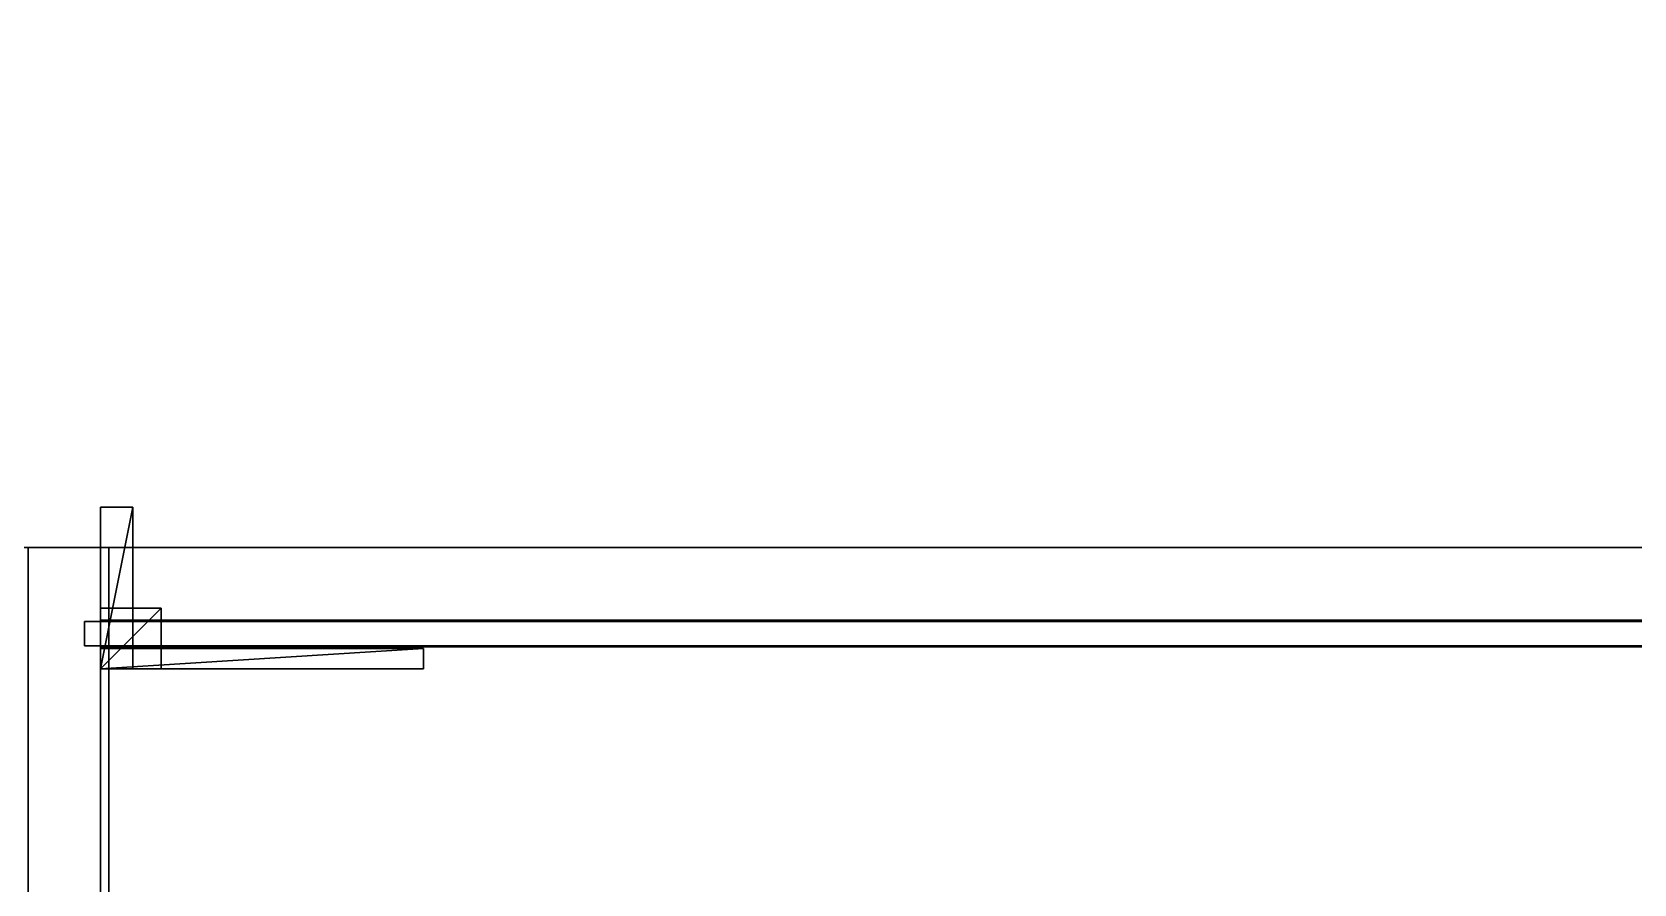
# Model space of a CAD drawing. Extents: x 0 to 5507, y -6518 to 0.
# Drawn here: x 2352 to 2749, y -1601.3 to -1390.3 of the extents above; entities that cross this region are included whole.
import ezdxf

# ---------------------------------------------------------------- set-up
doc = ezdxf.new("R2010")
doc.units = 0
for name, color, linetype in [('LAYER0', 7, 'CONTINUOUS'), ('LAYER1', 7, 'CONTINUOUS'), ('LAYER128', 7, 'CONTINUOUS'), ('LAYER129', 7, 'CONTINUOUS'), ('LAYER130', 7, 'CONTINUOUS'), ('LAYER132', 7, 'CONTINUOUS'), ('LAYER525', 7, 'CONTINUOUS'), ('LAYER55', 7, 'CONTINUOUS'), ('LAYER56', 7, 'CONTINUOUS'), ('LAYER57', 7, 'CONTINUOUS'), ('LAYER59', 2, 'CONTINUOUS'), ('LAYER60', 7, 'CONTINUOUS'), ('LAYER61', 253, 'CONTINUOUS'), ('LAYER62', 253, 'CONTINUOUS'), ('LAYER63', 253, 'CONTINUOUS'), ('LAYER64', 253, 'CONTINUOUS'), ('LAYER65', 253, 'CONTINUOUS'), ('LAYER66', 253, 'CONTINUOUS'), ('LAYER75', 2, 'CONTINUOUS'), ('LAYER76', 7, 'CONTINUOUS'), ('LAYER77', 253, 'CONTINUOUS'), ('LAYER78', 253, 'CONTINUOUS'), ('LAYER79', 253, 'CONTINUOUS'), ('LAYER80', 253, 'CONTINUOUS'), ('LAYER81', 253, 'CONTINUOUS'), ('LAYER82', 253, 'CONTINUOUS'), ('LAYER91', 7, 'CONTINUOUS'), ('LAYER92', 7, 'CONTINUOUS')]:
    doc.layers.add(name, color=color, linetype=linetype)

msp = doc.modelspace()

# ---------------------------------------------------------------- linework, layer by layer
at = {"layer": 'LAYER0', "invisible_edges": 1}
for points in [[(5507, 0), (0, -6518), (0, 0), (5507, 0)], [(5507, -6518, 5), (0, 0, 5), (0, -6518, 5), (5507, -6518, 5)], [(0, 0, 5), (5507, -6518, 5), (5507, 0, 5), (0, 0, 5)], [(0, -6518), (5507, 0), (5507, -6518), (0, -6518)]]:
    msp.add_3dface(points, dxfattribs=at)
at = {"layer": 'LAYER1'}
for points, invisible_edges in [([(1039, -1518, 5), (3202, -1368, 5), (3052, -1518, 5), (1039, -1518, 5)], 3), ([(3202, -1368, 5), (1039, -1518, 5), (1039, -1368, 5), (3202, -1368, 5)], 1), ([(3052, -1518, 2340), (1039, -1518, 5), (3052, -1518, 5), (3052, -1518, 2340)], 1), ([(1039, -1518, 5), (3052, -1518, 2340), (1039, -1518, 2340), (1039, -1518, 5)], 1)]:
    msp.add_3dface(points, dxfattribs=dict(at, invisible_edges=invisible_edges))
at = {"layer": 'LAYER128', "invisible_edges": 1}
for points in [[(3007, -1536.3, 125), (2365, -1542.3, 125), (2365, -1536.3, 125), (3007, -1536.3, 125)], [(2365, -1542.3, 125), (3007, -1536.3, 125), (3007, -1542.3, 125), (2365, -1542.3, 125)], [(2365, -1536.3, 2275), (2365, -1542.3, 125), (2365, -1542.3, 2275), (2365, -1536.3, 2275)], [(2365, -1542.3, 125), (2365, -1536.3, 2275), (2365, -1536.3, 125), (2365, -1542.3, 125)], [(3007, -1542.3, 2275), (2365, -1536.3, 2275), (2365, -1542.3, 2275), (3007, -1542.3, 2275)], [(2365, -1536.3, 2275), (3007, -1542.3, 2275), (3007, -1536.3, 2275), (2365, -1536.3, 2275)], [(2365, -1536.3, 2275), (3007, -1536.3, 125), (2365, -1536.3, 125), (2365, -1536.3, 2275)], [(3007, -1536.3, 125), (2365, -1536.3, 2275), (3007, -1536.3, 2275), (3007, -1536.3, 125)], [(3007, -1542.3, 2275), (2365, -1542.3, 125), (3007, -1542.3, 125), (3007, -1542.3, 2275)], [(2365, -1542.3, 125), (3007, -1542.3, 2275), (2365, -1542.3, 2275), (2365, -1542.3, 125)]]:
    msp.add_3dface(points, dxfattribs=at)
at = {"layer": 'LAYER129', "invisible_edges": 1}
for points in [[(3003, -1518, 1191), (2369, -1518, 1071), (2369, -1518, 1191), (3003, -1518, 1191)], [(2369, -1518, 1071), (3003, -1518, 1191), (3003, -1518, 1071), (2369, -1518, 1071)], [(2369, -1536, 1191), (2369, -1518, 1071), (2369, -1536, 1071), (2369, -1536, 1191)], [(2369, -1518, 1071), (2369, -1536, 1191), (2369, -1518, 1191), (2369, -1518, 1071)], [(3003, -1536, 1071), (2369, -1518, 1071), (3003, -1518, 1071), (3003, -1536, 1071)], [(2369, -1518, 1071), (3003, -1536, 1071), (2369, -1536, 1071), (2369, -1518, 1071)], [(2369, -1536, 1191), (3003, -1518, 1191), (2369, -1518, 1191), (2369, -1536, 1191)], [(3003, -1518, 1191), (2369, -1536, 1191), (3003, -1536, 1191), (3003, -1518, 1191)], [(3003, -1536, 1071), (2369, -1536, 1191), (2369, -1536, 1071), (3003, -1536, 1071)], [(2369, -1536, 1191), (3003, -1536, 1071), (3003, -1536, 1191), (2369, -1536, 1191)]]:
    msp.add_3dface(points, dxfattribs=at)
at = {"layer": 'LAYER130', "invisible_edges": 1}
for points in [[(3003, -1518, 2271.001), (2369, -1518, 2151.001), (2369, -1518, 2271.001), (3003, -1518, 2271.001)], [(2369, -1518, 2151.001), (3003, -1518, 2271.001), (3003, -1518, 2151.001), (2369, -1518, 2151.001)], [(2369, -1536, 2271.001), (2369, -1518, 2151.001), (2369, -1536, 2151.001), (2369, -1536, 2271.001)], [(2369, -1518, 2151.001), (2369, -1536, 2271.001), (2369, -1518, 2271.001), (2369, -1518, 2151.001)], [(3003, -1536, 2151.001), (2369, -1518, 2151.001), (3003, -1518, 2151.001), (3003, -1536, 2151.001)], [(2369, -1518, 2151.001), (3003, -1536, 2151.001), (2369, -1536, 2151.001), (2369, -1518, 2151.001)], [(2369, -1536, 2271.001), (3003, -1518, 2271.001), (2369, -1518, 2271.001), (2369, -1536, 2271.001)], [(3003, -1518, 2271.001), (2369, -1536, 2271.001), (3003, -1536, 2271.001), (3003, -1518, 2271.001)], [(3003, -1536, 2151.001), (2369, -1536, 2271.001), (2369, -1536, 2151.001), (3003, -1536, 2151.001)], [(2369, -1536, 2271.001), (3003, -1536, 2151.001), (3003, -1536, 2271.001), (2369, -1536, 2271.001)]]:
    msp.add_3dface(points, dxfattribs=at)
at = {"layer": 'LAYER132', "invisible_edges": 1}
for points in [[(2369, -1542.6, 1957), (3003, -2148, 1957), (3003, -1542.6, 1957), (2369, -1542.6, 1957)], [(3003, -2148, 1957), (2369, -1542.6, 1957), (2369, -2148, 1957), (3003, -2148, 1957)], [(2369, -1542.6, 1957), (2369, -2148, 1939), (2369, -2148, 1957), (2369, -1542.6, 1957)], [(2369, -2148, 1939), (2369, -1542.6, 1957), (2369, -1542.6, 1939), (2369, -2148, 1939)], [(3003, -1542.6, 1939), (2369, -1542.6, 1957), (3003, -1542.6, 1957), (3003, -1542.6, 1939)], [(2369, -1542.6, 1957), (3003, -1542.6, 1939), (2369, -1542.6, 1939), (2369, -1542.6, 1957)], [(2369, -2148, 1939), (3003, -1542.6, 1939), (3003, -2148, 1939), (2369, -2148, 1939)], [(3003, -1542.6, 1939), (2369, -2148, 1939), (2369, -1542.6, 1939), (3003, -1542.6, 1939)]]:
    msp.add_3dface(points, dxfattribs=at)
at = {"layer": 'LAYER525', "invisible_edges": 1}
for points in [[(3052, -1518, 5), (2371, -2128, 5), (2371, -1518, 5), (3052, -1518, 5)], [(2371, -2128, 5), (3052, -1518, 5), (3052, -2128, 5), (2371, -2128, 5)], [(2371, -1518, 110), (3052, -1518, 5), (2371, -1518, 5), (2371, -1518, 110)], [(3052, -1518, 5), (2371, -1518, 110), (3052, -1518, 110), (3052, -1518, 5)], [(2371, -1518, 110), (2371, -2128, 5), (2371, -2128, 110), (2371, -1518, 110)], [(2371, -2128, 5), (2371, -1518, 110), (2371, -1518, 5), (2371, -2128, 5)], [(3052, -2128, 110), (2371, -1518, 110), (2371, -2128, 110), (3052, -2128, 110)], [(2371, -1518, 110), (3052, -2128, 110), (3052, -1518, 110), (2371, -1518, 110)]]:
    msp.add_3dface(points, dxfattribs=at)
at = {"layer": 'LAYER55', "invisible_edges": 1}
for points in [[(2369, -1542.6, 507), (3003, -2168, 507), (3003, -1542.6, 507), (2369, -1542.6, 507)], [(3003, -2168, 507), (2369, -1542.6, 507), (2369, -2168, 507), (3003, -2168, 507)], [(2369, -1542.6, 507), (2369, -2168, 489), (2369, -2168, 507), (2369, -1542.6, 507)], [(2369, -2168, 489), (2369, -1542.6, 507), (2369, -1542.6, 489), (2369, -2168, 489)], [(3003, -1542.6, 489), (2369, -1542.6, 507), (3003, -1542.6, 507), (3003, -1542.6, 489)], [(2369, -1542.6, 507), (3003, -1542.6, 489), (2369, -1542.6, 489), (2369, -1542.6, 507)], [(2369, -2168, 489), (3003, -1542.6, 489), (3003, -2168, 489), (2369, -2168, 489)], [(3003, -1542.6, 489), (2369, -2168, 489), (2369, -1542.6, 489), (3003, -1542.6, 489)]]:
    msp.add_3dface(points, dxfattribs=at)
at = {"layer": 'LAYER56', "invisible_edges": 1}
for points in [[(2369, -1542.6, 1625), (3003, -2168, 1625), (3003, -1542.6, 1625), (2369, -1542.6, 1625)], [(3003, -2168, 1625), (2369, -1542.6, 1625), (2369, -2168, 1625), (3003, -2168, 1625)], [(2369, -1542.6, 1625), (2369, -2168, 1607), (2369, -2168, 1625), (2369, -1542.6, 1625)], [(2369, -2168, 1607), (2369, -1542.6, 1625), (2369, -1542.6, 1607), (2369, -2168, 1607)], [(3003, -1542.6, 1607), (2369, -1542.6, 1625), (3003, -1542.6, 1625), (3003, -1542.6, 1607)], [(2369, -1542.6, 1625), (3003, -1542.6, 1607), (2369, -1542.6, 1607), (2369, -1542.6, 1625)], [(2369, -2168, 1607), (3003, -1542.6, 1607), (3003, -2168, 1607), (2369, -2168, 1607)], [(3003, -1542.6, 1607), (2369, -2168, 1607), (2369, -1542.6, 1607), (3003, -1542.6, 1607)]]:
    msp.add_3dface(points, dxfattribs=at)
at = {"layer": 'LAYER57', "invisible_edges": 1}
for points in [[(2351, -1518, 110), (2369, -2168, 110), (2351, -2168, 110), (2351, -1518, 110)], [(2369, -2168, 110), (2351, -1518, 110), (2369, -1518, 110), (2369, -2168, 110)], [(2369, -1518, 2290), (2351, -2168, 2290), (2369, -2168, 2290), (2369, -1518, 2290)], [(2351, -2168, 2290), (2369, -1518, 2290), (2351, -1518, 2290), (2351, -2168, 2290)], [(2351, -1518, 110), (2369, -1518, 2290), (2369, -1518, 110), (2351, -1518, 110)], [(2369, -1518, 2290), (2351, -1518, 110), (2351, -1518, 2290), (2369, -1518, 2290)], [(2369, -1518, 2290), (2369, -2168, 110), (2369, -1518, 110), (2369, -1518, 2290)], [(2369, -2168, 110), (2369, -1518, 2290), (2369, -2168, 2290), (2369, -2168, 110)]]:
    msp.add_3dface(points, dxfattribs=at)
at = {"layer": 'LAYER59'}
for points in [[(2449, -1548, 2259.5), (2449, -1543, 2259.5), (2369, -1548, 2259.5), (2449, -1548, 2259.5)], [(2369, -1548, 2259.5), (2449, -1543, 2259.5), (2369, -1543, 2259.5), (2369, -1548, 2259.5)], [(2369, -1548, 2259.5), (2369, -1543, 2259.5), (2369, -1548, 2236.5), (2369, -1548, 2259.5)], [(2369, -1548, 2236.5), (2369, -1543, 2259.5), (2369, -1543, 2236.5), (2369, -1548, 2236.5)], [(2449, -1548, 2236.5), (2369, -1548, 2236.5), (2449, -1543, 2236.5), (2449, -1548, 2236.5)], [(2449, -1543, 2236.5), (2369, -1548, 2236.5), (2369, -1543, 2236.5), (2449, -1543, 2236.5)], [(2449, -1543, 2236.5), (2369, -1543, 2236.5), (2449, -1543, 2259.5), (2449, -1543, 2236.5)], [(2449, -1543, 2259.5), (2369, -1543, 2236.5), (2369, -1543, 2259.5), (2449, -1543, 2259.5)], [(2449, -1548, 2236.5), (2449, -1543, 2236.5), (2449, -1548, 2259.5), (2449, -1548, 2236.5)], [(2449, -1548, 2259.5), (2449, -1543, 2236.5), (2449, -1543, 2259.5), (2449, -1548, 2259.5)], [(2449, -1548, 2259.5), (2369, -1548, 2259.5), (2449, -1548, 2236.5), (2449, -1548, 2259.5)], [(2449, -1548, 2236.5), (2369, -1548, 2259.5), (2369, -1548, 2236.5), (2449, -1548, 2236.5)]]:
    msp.add_3dface(points, dxfattribs=at)
at = {"layer": 'LAYER60', "invisible_edges": 1}
for points in [[(2369, -1543, 2259.5), (2449, -1548, 2259.5), (2449, -1543, 2259.5), (2369, -1543, 2259.5)], [(2449, -1548, 2259.5), (2369, -1543, 2259.5), (2369, -1548, 2259.5), (2449, -1548, 2259.5)], [(2369, -1548, 2236.5), (2449, -1543, 2236.5), (2449, -1548, 2236.5), (2369, -1548, 2236.5)], [(2449, -1543, 2236.5), (2369, -1548, 2236.5), (2369, -1543, 2236.5), (2449, -1543, 2236.5)], [(2369, -1543, 2259.5), (2369, -1548, 2236.5), (2369, -1548, 2259.5), (2369, -1543, 2259.5)], [(2369, -1548, 2236.5), (2369, -1543, 2259.5), (2369, -1543, 2236.5), (2369, -1548, 2236.5)], [(2449, -1543, 2236.5), (2369, -1543, 2259.5), (2449, -1543, 2259.5), (2449, -1543, 2236.5)], [(2369, -1543, 2259.5), (2449, -1543, 2236.5), (2369, -1543, 2236.5), (2369, -1543, 2259.5)], [(2449, -1543, 2236.5), (2449, -1548, 2259.5), (2449, -1548, 2236.5), (2449, -1543, 2236.5)], [(2449, -1548, 2259.5), (2449, -1543, 2236.5), (2449, -1543, 2259.5), (2449, -1548, 2259.5)], [(2369, -1548, 2236.5), (2449, -1548, 2259.5), (2369, -1548, 2259.5), (2369, -1548, 2236.5)], [(2449, -1548, 2259.5), (2369, -1548, 2236.5), (2449, -1548, 2236.5), (2449, -1548, 2259.5)]]:
    msp.add_3dface(points, dxfattribs=at)
at = {"layer": 'LAYER61'}
for points in [[(2384, -1548, 2259.5), (2384, -1533, 2259.5), (2369, -1548, 2259.5), (2384, -1548, 2259.5)], [(2369, -1548, 2259.5), (2384, -1533, 2259.5), (2369, -1533, 2259.5), (2369, -1548, 2259.5)], [(2369, -1548, 2259.5), (2369, -1533, 2259.5), (2369, -1548, 2244.5), (2369, -1548, 2259.5)], [(2369, -1548, 2244.5), (2369, -1533, 2259.5), (2369, -1533, 2244.5), (2369, -1548, 2244.5)], [(2384, -1548, 2244.5), (2369, -1548, 2244.5), (2384, -1533, 2244.5), (2384, -1548, 2244.5)], [(2384, -1533, 2244.5), (2369, -1548, 2244.5), (2369, -1533, 2244.5), (2384, -1533, 2244.5)], [(2384, -1533, 2244.5), (2369, -1533, 2244.5), (2384, -1533, 2259.5), (2384, -1533, 2244.5)], [(2384, -1533, 2259.5), (2369, -1533, 2244.5), (2369, -1533, 2259.5), (2384, -1533, 2259.5)], [(2384, -1548, 2244.5), (2384, -1533, 2244.5), (2384, -1548, 2259.5), (2384, -1548, 2244.5)], [(2384, -1548, 2259.5), (2384, -1533, 2244.5), (2384, -1533, 2259.5), (2384, -1548, 2259.5)], [(2384, -1548, 2259.5), (2369, -1548, 2259.5), (2384, -1548, 2244.5), (2384, -1548, 2259.5)], [(2384, -1548, 2244.5), (2369, -1548, 2259.5), (2369, -1548, 2244.5), (2384, -1548, 2244.5)]]:
    msp.add_3dface(points, dxfattribs=at)
at = {"layer": 'LAYER62'}
for points in [[(2384, -1548, 2259.5), (2384, -1533, 2259.5), (2369, -1548, 2259.5), (2384, -1548, 2259.5)], [(2369, -1548, 2259.5), (2384, -1533, 2259.5), (2369, -1533, 2259.5), (2369, -1548, 2259.5)], [(2369, -1548, 2259.5), (2369, -1533, 2259.5), (2369, -1548, 2244.5), (2369, -1548, 2259.5)], [(2369, -1548, 2244.5), (2369, -1533, 2259.5), (2369, -1533, 2244.5), (2369, -1548, 2244.5)], [(2384, -1548, 2244.5), (2369, -1548, 2244.5), (2384, -1533, 2244.5), (2384, -1548, 2244.5)], [(2384, -1533, 2244.5), (2369, -1548, 2244.5), (2369, -1533, 2244.5), (2384, -1533, 2244.5)], [(2384, -1533, 2244.5), (2369, -1533, 2244.5), (2384, -1533, 2259.5), (2384, -1533, 2244.5)], [(2384, -1533, 2259.5), (2369, -1533, 2244.5), (2369, -1533, 2259.5), (2384, -1533, 2259.5)], [(2384, -1548, 2244.5), (2384, -1533, 2244.5), (2384, -1548, 2259.5), (2384, -1548, 2244.5)], [(2384, -1548, 2259.5), (2384, -1533, 2244.5), (2384, -1533, 2259.5), (2384, -1548, 2259.5)], [(2384, -1548, 2259.5), (2369, -1548, 2259.5), (2384, -1548, 2244.5), (2384, -1548, 2259.5)], [(2384, -1548, 2244.5), (2369, -1548, 2259.5), (2369, -1548, 2244.5), (2384, -1548, 2244.5)]]:
    msp.add_3dface(points, dxfattribs=at)
at = {"layer": 'LAYER63'}
for points in [[(2384, -1548, 2259.5), (2384, -1533, 2259.5), (2369, -1548, 2259.5), (2384, -1548, 2259.5)], [(2369, -1548, 2259.5), (2384, -1533, 2259.5), (2369, -1533, 2259.5), (2369, -1548, 2259.5)], [(2369, -1548, 2259.5), (2369, -1533, 2259.5), (2369, -1548, 2244.5), (2369, -1548, 2259.5)], [(2369, -1548, 2244.5), (2369, -1533, 2259.5), (2369, -1533, 2244.5), (2369, -1548, 2244.5)], [(2384, -1548, 2244.5), (2369, -1548, 2244.5), (2384, -1533, 2244.5), (2384, -1548, 2244.5)], [(2384, -1533, 2244.5), (2369, -1548, 2244.5), (2369, -1533, 2244.5), (2384, -1533, 2244.5)], [(2384, -1533, 2244.5), (2369, -1533, 2244.5), (2384, -1533, 2259.5), (2384, -1533, 2244.5)], [(2384, -1533, 2259.5), (2369, -1533, 2244.5), (2369, -1533, 2259.5), (2384, -1533, 2259.5)], [(2384, -1548, 2244.5), (2384, -1533, 2244.5), (2384, -1548, 2259.5), (2384, -1548, 2244.5)], [(2384, -1548, 2259.5), (2384, -1533, 2244.5), (2384, -1533, 2259.5), (2384, -1548, 2259.5)], [(2384, -1548, 2259.5), (2369, -1548, 2259.5), (2384, -1548, 2244.5), (2384, -1548, 2259.5)], [(2384, -1548, 2244.5), (2369, -1548, 2259.5), (2369, -1548, 2244.5), (2384, -1548, 2244.5)]]:
    msp.add_3dface(points, dxfattribs=at)
at = {"layer": 'LAYER64'}
for points in [[(2384, -1548, 2259.5), (2384, -1533, 2259.5), (2369, -1548, 2259.5), (2384, -1548, 2259.5)], [(2369, -1548, 2259.5), (2384, -1533, 2259.5), (2369, -1533, 2259.5), (2369, -1548, 2259.5)], [(2369, -1548, 2259.5), (2369, -1533, 2259.5), (2369, -1548, 2244.5), (2369, -1548, 2259.5)], [(2369, -1548, 2244.5), (2369, -1533, 2259.5), (2369, -1533, 2244.5), (2369, -1548, 2244.5)], [(2384, -1548, 2244.5), (2369, -1548, 2244.5), (2384, -1533, 2244.5), (2384, -1548, 2244.5)], [(2384, -1533, 2244.5), (2369, -1548, 2244.5), (2369, -1533, 2244.5), (2384, -1533, 2244.5)], [(2384, -1533, 2244.5), (2369, -1533, 2244.5), (2384, -1533, 2259.5), (2384, -1533, 2244.5)], [(2384, -1533, 2259.5), (2369, -1533, 2244.5), (2369, -1533, 2259.5), (2384, -1533, 2259.5)], [(2384, -1548, 2244.5), (2384, -1533, 2244.5), (2384, -1548, 2259.5), (2384, -1548, 2244.5)], [(2384, -1548, 2259.5), (2384, -1533, 2244.5), (2384, -1533, 2259.5), (2384, -1548, 2259.5)], [(2384, -1548, 2259.5), (2369, -1548, 2259.5), (2384, -1548, 2244.5), (2384, -1548, 2259.5)], [(2384, -1548, 2244.5), (2369, -1548, 2259.5), (2369, -1548, 2244.5), (2384, -1548, 2244.5)]]:
    msp.add_3dface(points, dxfattribs=at)
at = {"layer": 'LAYER65'}
for points in [[(2377, -1548, 2259.5), (2377, -1508, 2259.5), (2369, -1548, 2259.5), (2377, -1548, 2259.5)], [(2369, -1548, 2259.5), (2377, -1508, 2259.5), (2369, -1508, 2259.5), (2369, -1548, 2259.5)], [(2369, -1548, 2259.5), (2369, -1508, 2259.5), (2369, -1548, 2251.5), (2369, -1548, 2259.5)], [(2369, -1548, 2251.5), (2369, -1508, 2259.5), (2369, -1508, 2251.5), (2369, -1548, 2251.5)], [(2377, -1548, 2251.5), (2369, -1548, 2251.5), (2377, -1508, 2251.5), (2377, -1548, 2251.5)], [(2377, -1508, 2251.5), (2369, -1548, 2251.5), (2369, -1508, 2251.5), (2377, -1508, 2251.5)], [(2377, -1508, 2251.5), (2369, -1508, 2251.5), (2377, -1508, 2259.5), (2377, -1508, 2251.5)], [(2377, -1508, 2259.5), (2369, -1508, 2251.5), (2369, -1508, 2259.5), (2377, -1508, 2259.5)], [(2377, -1548, 2251.5), (2377, -1508, 2251.5), (2377, -1548, 2259.5), (2377, -1548, 2251.5)], [(2377, -1548, 2259.5), (2377, -1508, 2251.5), (2377, -1508, 2259.5), (2377, -1548, 2259.5)], [(2377, -1548, 2259.5), (2369, -1548, 2259.5), (2377, -1548, 2251.5), (2377, -1548, 2259.5)], [(2377, -1548, 2251.5), (2369, -1548, 2259.5), (2369, -1548, 2251.5), (2377, -1548, 2251.5)]]:
    msp.add_3dface(points, dxfattribs=at)
at = {"layer": 'LAYER66'}
for points in [[(2449, -1548, 2259.5), (2449, -1543, 2259.5), (2369, -1548, 2259.5), (2449, -1548, 2259.5)], [(2369, -1548, 2259.5), (2449, -1543, 2259.5), (2369, -1543, 2259.5), (2369, -1548, 2259.5)], [(2369, -1548, 2259.5), (2369, -1543, 2259.5), (2369, -1548, 2243.5), (2369, -1548, 2259.5)], [(2369, -1548, 2243.5), (2369, -1543, 2259.5), (2369, -1543, 2243.5), (2369, -1548, 2243.5)], [(2449, -1548, 2243.5), (2369, -1548, 2243.5), (2449, -1543, 2243.5), (2449, -1548, 2243.5)], [(2449, -1543, 2243.5), (2369, -1548, 2243.5), (2369, -1543, 2243.5), (2449, -1543, 2243.5)], [(2449, -1543, 2243.5), (2369, -1543, 2243.5), (2449, -1543, 2259.5), (2449, -1543, 2243.5)], [(2449, -1543, 2259.5), (2369, -1543, 2243.5), (2369, -1543, 2259.5), (2449, -1543, 2259.5)], [(2449, -1548, 2243.5), (2449, -1543, 2243.5), (2449, -1548, 2259.5), (2449, -1548, 2243.5)], [(2449, -1548, 2259.5), (2449, -1543, 2243.5), (2449, -1543, 2259.5), (2449, -1548, 2259.5)], [(2449, -1548, 2259.5), (2369, -1548, 2259.5), (2449, -1548, 2243.5), (2449, -1548, 2259.5)], [(2449, -1548, 2243.5), (2369, -1548, 2259.5), (2369, -1548, 2243.5), (2449, -1548, 2243.5)]]:
    msp.add_3dface(points, dxfattribs=at)
at = {"layer": 'LAYER75'}
for points in [[(2449, -1548, 1182), (2449, -1543, 1182), (2369, -1548, 1182), (2449, -1548, 1182)], [(2369, -1548, 1182), (2449, -1543, 1182), (2369, -1543, 1182), (2369, -1548, 1182)], [(2369, -1548, 1182), (2369, -1543, 1182), (2369, -1548, 1159), (2369, -1548, 1182)], [(2369, -1548, 1159), (2369, -1543, 1182), (2369, -1543, 1159), (2369, -1548, 1159)], [(2449, -1548, 1159), (2369, -1548, 1159), (2449, -1543, 1159), (2449, -1548, 1159)], [(2449, -1543, 1159), (2369, -1548, 1159), (2369, -1543, 1159), (2449, -1543, 1159)], [(2449, -1543, 1159), (2369, -1543, 1159), (2449, -1543, 1182), (2449, -1543, 1159)], [(2449, -1543, 1182), (2369, -1543, 1159), (2369, -1543, 1182), (2449, -1543, 1182)], [(2449, -1548, 1159), (2449, -1543, 1159), (2449, -1548, 1182), (2449, -1548, 1159)], [(2449, -1548, 1182), (2449, -1543, 1159), (2449, -1543, 1182), (2449, -1548, 1182)], [(2449, -1548, 1182), (2369, -1548, 1182), (2449, -1548, 1159), (2449, -1548, 1182)], [(2449, -1548, 1159), (2369, -1548, 1182), (2369, -1548, 1159), (2449, -1548, 1159)]]:
    msp.add_3dface(points, dxfattribs=at)
at = {"layer": 'LAYER76', "invisible_edges": 1}
for points in [[(2369, -1543, 1182), (2449, -1548, 1182), (2449, -1543, 1182), (2369, -1543, 1182)], [(2449, -1548, 1182), (2369, -1543, 1182), (2369, -1548, 1182), (2449, -1548, 1182)], [(2369, -1548, 1159), (2449, -1543, 1159), (2449, -1548, 1159), (2369, -1548, 1159)], [(2449, -1543, 1159), (2369, -1548, 1159), (2369, -1543, 1159), (2449, -1543, 1159)], [(2369, -1543, 1182), (2369, -1548, 1159), (2369, -1548, 1182), (2369, -1543, 1182)], [(2369, -1548, 1159), (2369, -1543, 1182), (2369, -1543, 1159), (2369, -1548, 1159)], [(2449, -1543, 1159), (2369, -1543, 1182), (2449, -1543, 1182), (2449, -1543, 1159)], [(2369, -1543, 1182), (2449, -1543, 1159), (2369, -1543, 1159), (2369, -1543, 1182)], [(2449, -1543, 1159), (2449, -1548, 1182), (2449, -1548, 1159), (2449, -1543, 1159)], [(2449, -1548, 1182), (2449, -1543, 1159), (2449, -1543, 1182), (2449, -1548, 1182)], [(2369, -1548, 1159), (2449, -1548, 1182), (2369, -1548, 1182), (2369, -1548, 1159)], [(2449, -1548, 1182), (2369, -1548, 1159), (2449, -1548, 1159), (2449, -1548, 1182)]]:
    msp.add_3dface(points, dxfattribs=at)
at = {"layer": 'LAYER77'}
for points in [[(2384, -1548, 1182), (2384, -1533, 1182), (2369, -1548, 1182), (2384, -1548, 1182)], [(2369, -1548, 1182), (2384, -1533, 1182), (2369, -1533, 1182), (2369, -1548, 1182)], [(2369, -1548, 1182), (2369, -1533, 1182), (2369, -1548, 1167), (2369, -1548, 1182)], [(2369, -1548, 1167), (2369, -1533, 1182), (2369, -1533, 1167), (2369, -1548, 1167)], [(2384, -1548, 1167), (2369, -1548, 1167), (2384, -1533, 1167), (2384, -1548, 1167)], [(2384, -1533, 1167), (2369, -1548, 1167), (2369, -1533, 1167), (2384, -1533, 1167)], [(2384, -1533, 1167), (2369, -1533, 1167), (2384, -1533, 1182), (2384, -1533, 1167)], [(2384, -1533, 1182), (2369, -1533, 1167), (2369, -1533, 1182), (2384, -1533, 1182)], [(2384, -1548, 1167), (2384, -1533, 1167), (2384, -1548, 1182), (2384, -1548, 1167)], [(2384, -1548, 1182), (2384, -1533, 1167), (2384, -1533, 1182), (2384, -1548, 1182)], [(2384, -1548, 1182), (2369, -1548, 1182), (2384, -1548, 1167), (2384, -1548, 1182)], [(2384, -1548, 1167), (2369, -1548, 1182), (2369, -1548, 1167), (2384, -1548, 1167)]]:
    msp.add_3dface(points, dxfattribs=at)
at = {"layer": 'LAYER78'}
for points in [[(2384, -1548, 1182), (2384, -1533, 1182), (2369, -1548, 1182), (2384, -1548, 1182)], [(2369, -1548, 1182), (2384, -1533, 1182), (2369, -1533, 1182), (2369, -1548, 1182)], [(2369, -1548, 1182), (2369, -1533, 1182), (2369, -1548, 1167), (2369, -1548, 1182)], [(2369, -1548, 1167), (2369, -1533, 1182), (2369, -1533, 1167), (2369, -1548, 1167)], [(2384, -1548, 1167), (2369, -1548, 1167), (2384, -1533, 1167), (2384, -1548, 1167)], [(2384, -1533, 1167), (2369, -1548, 1167), (2369, -1533, 1167), (2384, -1533, 1167)], [(2384, -1533, 1167), (2369, -1533, 1167), (2384, -1533, 1182), (2384, -1533, 1167)], [(2384, -1533, 1182), (2369, -1533, 1167), (2369, -1533, 1182), (2384, -1533, 1182)], [(2384, -1548, 1167), (2384, -1533, 1167), (2384, -1548, 1182), (2384, -1548, 1167)], [(2384, -1548, 1182), (2384, -1533, 1167), (2384, -1533, 1182), (2384, -1548, 1182)], [(2384, -1548, 1182), (2369, -1548, 1182), (2384, -1548, 1167), (2384, -1548, 1182)], [(2384, -1548, 1167), (2369, -1548, 1182), (2369, -1548, 1167), (2384, -1548, 1167)]]:
    msp.add_3dface(points, dxfattribs=at)
at = {"layer": 'LAYER79'}
for points in [[(2384, -1548, 1182), (2384, -1533, 1182), (2369, -1548, 1182), (2384, -1548, 1182)], [(2369, -1548, 1182), (2384, -1533, 1182), (2369, -1533, 1182), (2369, -1548, 1182)], [(2369, -1548, 1182), (2369, -1533, 1182), (2369, -1548, 1167), (2369, -1548, 1182)], [(2369, -1548, 1167), (2369, -1533, 1182), (2369, -1533, 1167), (2369, -1548, 1167)], [(2384, -1548, 1167), (2369, -1548, 1167), (2384, -1533, 1167), (2384, -1548, 1167)], [(2384, -1533, 1167), (2369, -1548, 1167), (2369, -1533, 1167), (2384, -1533, 1167)], [(2384, -1533, 1167), (2369, -1533, 1167), (2384, -1533, 1182), (2384, -1533, 1167)], [(2384, -1533, 1182), (2369, -1533, 1167), (2369, -1533, 1182), (2384, -1533, 1182)], [(2384, -1548, 1167), (2384, -1533, 1167), (2384, -1548, 1182), (2384, -1548, 1167)], [(2384, -1548, 1182), (2384, -1533, 1167), (2384, -1533, 1182), (2384, -1548, 1182)], [(2384, -1548, 1182), (2369, -1548, 1182), (2384, -1548, 1167), (2384, -1548, 1182)], [(2384, -1548, 1167), (2369, -1548, 1182), (2369, -1548, 1167), (2384, -1548, 1167)]]:
    msp.add_3dface(points, dxfattribs=at)
at = {"layer": 'LAYER80'}
for points in [[(2384, -1548, 1182), (2384, -1533, 1182), (2369, -1548, 1182), (2384, -1548, 1182)], [(2369, -1548, 1182), (2384, -1533, 1182), (2369, -1533, 1182), (2369, -1548, 1182)], [(2369, -1548, 1182), (2369, -1533, 1182), (2369, -1548, 1167), (2369, -1548, 1182)], [(2369, -1548, 1167), (2369, -1533, 1182), (2369, -1533, 1167), (2369, -1548, 1167)], [(2384, -1548, 1167), (2369, -1548, 1167), (2384, -1533, 1167), (2384, -1548, 1167)], [(2384, -1533, 1167), (2369, -1548, 1167), (2369, -1533, 1167), (2384, -1533, 1167)], [(2384, -1533, 1167), (2369, -1533, 1167), (2384, -1533, 1182), (2384, -1533, 1167)], [(2384, -1533, 1182), (2369, -1533, 1167), (2369, -1533, 1182), (2384, -1533, 1182)], [(2384, -1548, 1167), (2384, -1533, 1167), (2384, -1548, 1182), (2384, -1548, 1167)], [(2384, -1548, 1182), (2384, -1533, 1167), (2384, -1533, 1182), (2384, -1548, 1182)], [(2384, -1548, 1182), (2369, -1548, 1182), (2384, -1548, 1167), (2384, -1548, 1182)], [(2384, -1548, 1167), (2369, -1548, 1182), (2369, -1548, 1167), (2384, -1548, 1167)]]:
    msp.add_3dface(points, dxfattribs=at)
at = {"layer": 'LAYER81'}
for points in [[(2377, -1548, 1182), (2377, -1508, 1182), (2369, -1548, 1182), (2377, -1548, 1182)], [(2369, -1548, 1182), (2377, -1508, 1182), (2369, -1508, 1182), (2369, -1548, 1182)], [(2369, -1548, 1182), (2369, -1508, 1182), (2369, -1548, 1174), (2369, -1548, 1182)], [(2369, -1548, 1174), (2369, -1508, 1182), (2369, -1508, 1174), (2369, -1548, 1174)], [(2377, -1548, 1174), (2369, -1548, 1174), (2377, -1508, 1174), (2377, -1548, 1174)], [(2377, -1508, 1174), (2369, -1548, 1174), (2369, -1508, 1174), (2377, -1508, 1174)], [(2377, -1508, 1174), (2369, -1508, 1174), (2377, -1508, 1182), (2377, -1508, 1174)], [(2377, -1508, 1182), (2369, -1508, 1174), (2369, -1508, 1182), (2377, -1508, 1182)], [(2377, -1548, 1174), (2377, -1508, 1174), (2377, -1548, 1182), (2377, -1548, 1174)], [(2377, -1548, 1182), (2377, -1508, 1174), (2377, -1508, 1182), (2377, -1548, 1182)], [(2377, -1548, 1182), (2369, -1548, 1182), (2377, -1548, 1174), (2377, -1548, 1182)], [(2377, -1548, 1174), (2369, -1548, 1182), (2369, -1548, 1174), (2377, -1548, 1174)]]:
    msp.add_3dface(points, dxfattribs=at)
at = {"layer": 'LAYER82'}
for points in [[(2449, -1548, 1182), (2449, -1543, 1182), (2369, -1548, 1182), (2449, -1548, 1182)], [(2369, -1548, 1182), (2449, -1543, 1182), (2369, -1543, 1182), (2369, -1548, 1182)], [(2369, -1548, 1182), (2369, -1543, 1182), (2369, -1548, 1166), (2369, -1548, 1182)], [(2369, -1548, 1166), (2369, -1543, 1182), (2369, -1543, 1166), (2369, -1548, 1166)], [(2449, -1548, 1166), (2369, -1548, 1166), (2449, -1543, 1166), (2449, -1548, 1166)], [(2449, -1543, 1166), (2369, -1548, 1166), (2369, -1543, 1166), (2449, -1543, 1166)], [(2449, -1543, 1166), (2369, -1543, 1166), (2449, -1543, 1182), (2449, -1543, 1166)], [(2449, -1543, 1182), (2369, -1543, 1166), (2369, -1543, 1182), (2449, -1543, 1182)], [(2449, -1548, 1166), (2449, -1543, 1166), (2449, -1548, 1182), (2449, -1548, 1166)], [(2449, -1548, 1182), (2449, -1543, 1166), (2449, -1543, 1182), (2449, -1548, 1182)], [(2449, -1548, 1182), (2369, -1548, 1182), (2449, -1548, 1166), (2449, -1548, 1182)], [(2449, -1548, 1166), (2369, -1548, 1182), (2369, -1548, 1166), (2449, -1548, 1166)]]:
    msp.add_3dface(points, dxfattribs=at)
at = {"layer": 'LAYER91', "invisible_edges": 1}
for points in [[(3003, -1518, 111), (2369, -2168, 111), (2369, -1518, 111), (3003, -1518, 111)], [(2369, -2168, 111), (3003, -1518, 111), (3003, -2168, 111), (2369, -2168, 111)], [(2369, -1518, 129), (2369, -2168, 111), (2369, -2168, 129), (2369, -1518, 129)], [(2369, -2168, 111), (2369, -1518, 129), (2369, -1518, 111), (2369, -2168, 111)], [(2369, -1518, 129), (3003, -1518, 111), (2369, -1518, 111), (2369, -1518, 129)], [(3003, -1518, 111), (2369, -1518, 129), (3003, -1518, 129), (3003, -1518, 111)], [(3003, -2168, 129), (2369, -1518, 129), (2369, -2168, 129), (3003, -2168, 129)], [(2369, -1518, 129), (3003, -2168, 129), (3003, -1518, 129), (2369, -1518, 129)]]:
    msp.add_3dface(points, dxfattribs=at)
at = {"layer": 'LAYER92', "invisible_edges": 1}
for points in [[(2369, -1518, 2289), (3003, -2168, 2289), (3003, -1518, 2289), (2369, -1518, 2289)], [(3003, -2168, 2289), (2369, -1518, 2289), (2369, -2168, 2289), (3003, -2168, 2289)], [(2369, -1518, 2289), (2369, -2168, 2271), (2369, -2168, 2289), (2369, -1518, 2289)], [(2369, -2168, 2271), (2369, -1518, 2289), (2369, -1518, 2271), (2369, -2168, 2271)], [(3003, -1518, 2271), (2369, -1518, 2289), (3003, -1518, 2289), (3003, -1518, 2271)], [(2369, -1518, 2289), (3003, -1518, 2271), (2369, -1518, 2271), (2369, -1518, 2289)], [(2369, -2168, 2271), (3003, -1518, 2271), (3003, -2168, 2271), (2369, -2168, 2271)], [(3003, -1518, 2271), (2369, -2168, 2271), (2369, -1518, 2271), (3003, -1518, 2271)]]:
    msp.add_3dface(points, dxfattribs=at)

# ---------------------------------------------------------------- meshes
at = {"layer": 'LAYER1'}
mesh = msp.add_polymesh((3, 2), dxfattribs=at)
for k, corner in enumerate([(3052, -1518, 2340), (1039, -1518, 2340), (3052, -6518, 2340), (3052, -1518, 2340), (3202, -6518, 2340), (3202, -1368, 2340)]):
    mesh.set_mesh_vertex(divmod(k, 2), corner)

doc.saveas('drawing.dxf')
